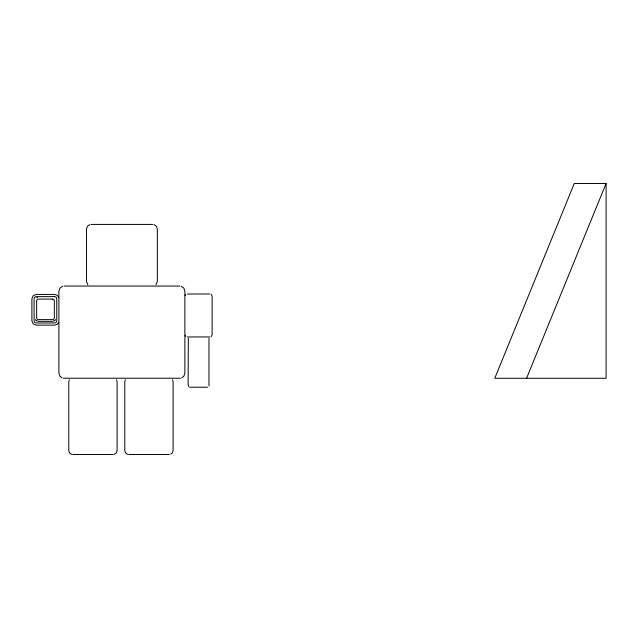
<?xml version="1.0" encoding="UTF-8"?>
<svg xmlns="http://www.w3.org/2000/svg" width="638" height="638" viewBox="0 0 638 638"><rect width="100%" height="100%" fill="white"/><g stroke="black" fill="none" stroke-linecap="round" stroke-linejoin="round"><path stroke-width="0.96" d="M188.33 338.26L188.106 384.666L188.96 386.883M208.977 385.95L208.977 338.26M185.148 295.633L185.714 294.652M526.573 378.27L606.1 183.481L574.288 183.481L494.769 378.27L606.1 378.27L606.1 183.481M58.624 322.445L57.245 324.248L55.147 325.117L36.214 325.149L33.184 323.873L31.9 320.842L31.9 298.751L33.184 295.721L36.214 294.445L54.645 294.445L57.245 295.346L58.624 297.149M69.303 379.777L68.776 381.731L68.776 450.603L69.582 452.988L71.679 454.384M125.311 379.777L124.785 381.731L124.785 450.603L125.59 452.988L127.68 454.384M55.578 319.622L55.035 320.324M155.991 284.7L157.339 281.43L157.339 229.034L156.39 226.227L153.917 224.576M211.274 336.513L212.127 334.775L212.127 296.199L211.274 294.461M54.693 320.619L52.667 321.329L38.288 321.329L36.262 320.619M36.637 297.826L37.459 297.483M181.702 377.879L183.808 376.26L184.876 373.126L184.876 291.183L183.808 288.057L181.064 286.223M170.681 454.216L172.284 452.988L173.097 450.603L173.097 381.731L172.571 379.777M89.902 224.576L87.43 226.227L86.481 229.034L86.481 281.43L87.829 284.7M62.707 286.223L59.956 288.057L58.895 291.183L58.895 373.126L59.956 376.26L62.069 377.879M114.186 454.384L116.283 452.988L117.089 450.603L117.089 381.731L116.563 379.777M91.098 224.416L152.721 224.416M64.031 286.047L179.733 286.047M187.269 294.014L209.942 294.014M187.269 336.96L209.942 336.96M63.361 378.222L180.402 378.222M189.829 387.226L207.486 387.226M72.692 454.519L113.173 454.519M128.693 454.519L169.182 454.519M185.714 336.322L185.148 335.341M35.927 320.324L35.385 319.622M54.573 296.63L36.286 296.63A2.193 2.193 0 0 0 34.093 298.823L34.093 320.77A2.193 2.193 0 0 0 36.286 322.956L54.573 322.956A2.193 2.193 0 0 0 56.766 320.77L56.766 298.823A2.193 2.193 0 0 0 54.573 296.63M52.611 299.086L38.344 299.086A1.707 1.707 0 0 0 36.637 300.793L36.637 317.907A1.707 1.707 0 0 0 38.344 319.614L52.611 319.614A1.707 1.707 0 0 0 54.326 317.907L54.326 300.793A1.707 1.707 0 0 0 52.611 299.086"/></g></svg>
